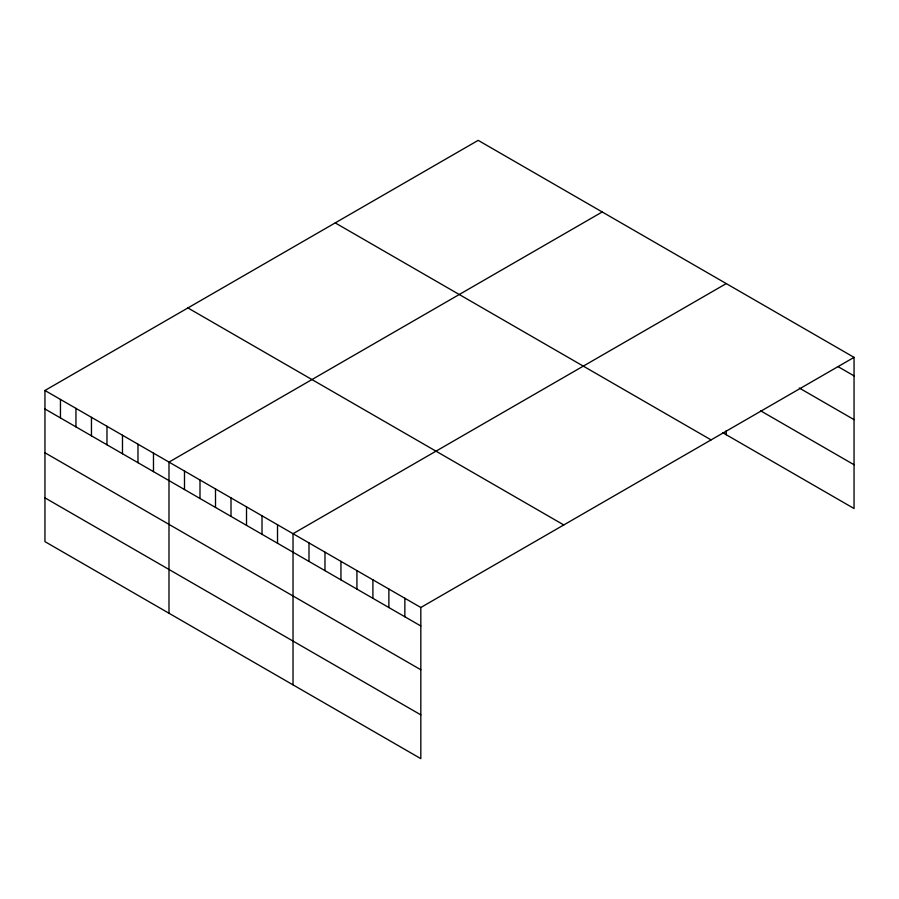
<?xml version="1.0" encoding="UTF-8"?>
<svg xmlns="http://www.w3.org/2000/svg" width="899" height="899" viewBox="0 0 899 899"><rect width="100%" height="100%" fill="white"/><g stroke="black" fill="none" stroke-linecap="round" stroke-linejoin="round"><path stroke-width="1.35" d="M854.05 357.364L420.822 607.488L420.822 758.644L44.95 541.636L44.95 390.481L478.178 140.356L854.05 357.364L854.05 508.519L722.672 432.666M602.218 211.973L168.99 462.097L168.99 613.242M726.257 283.59L293.029 533.703L293.029 684.858M838.07 366.646L854.05 375.872M799.278 388.02L854.05 419.642M760.487 410.731L854.05 464.749M335.215 222.896L711.087 439.903M187.913 307.941L563.785 524.949M44.95 390.481L420.822 607.488M44.95 408.978L420.822 625.985M44.95 452.759L420.822 669.766M44.95 497.855L420.822 714.862M726.257 430.632L726.257 434.734M404.853 598.262L404.853 616.77M388.874 589.047L388.874 607.544M372.905 579.821L372.905 598.318M356.925 570.595L356.925 589.092M340.946 561.369L340.946 579.877M324.977 552.155L324.977 570.651M308.998 542.929L308.998 561.426M277.521 524.758L277.521 543.254M262.014 515.801L262.014 534.298M246.517 506.856L246.517 525.353M231.009 497.9L231.009 516.397M215.502 488.944L215.502 507.452M199.994 479.999L199.994 498.496M184.497 471.042L184.497 489.539M153.482 453.141L153.482 471.638M137.974 444.185L137.974 462.693M122.478 435.24L122.478 453.737M106.97 426.283L106.97 444.791M91.462 417.338L91.462 435.835M75.954 408.382L75.954 426.879M60.458 399.437L60.458 417.934"/></g></svg>
